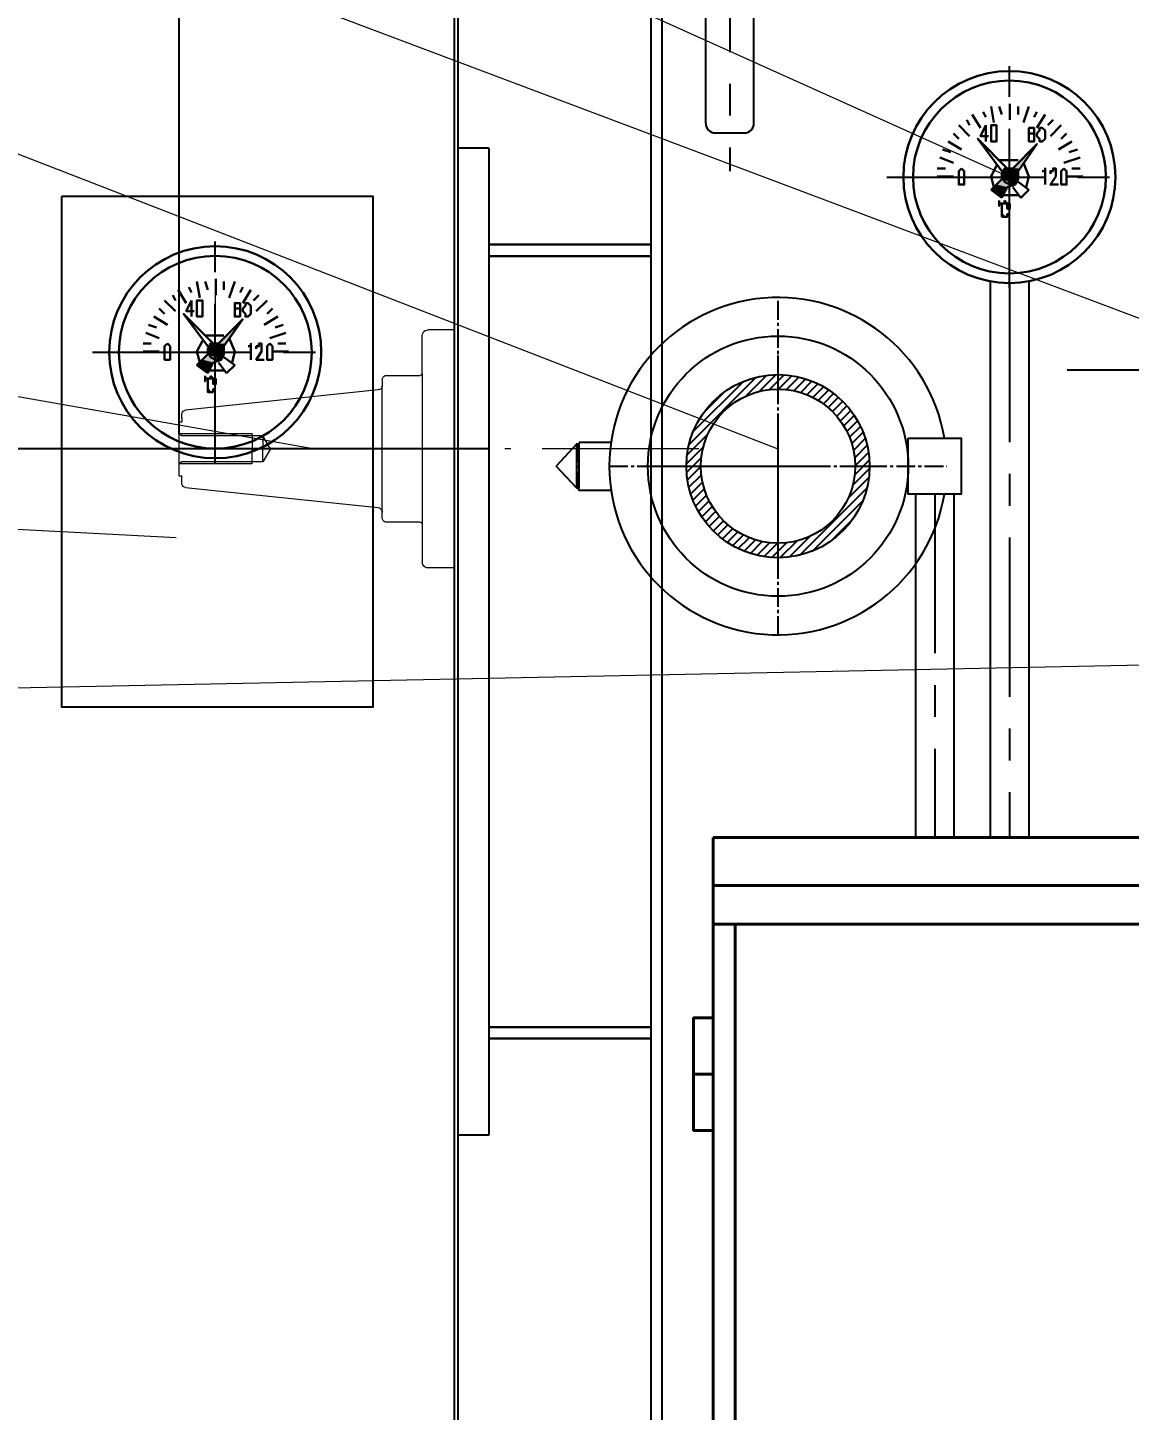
# Model space of a CAD drawing. Header units: millimetres. Extents: x 834 to 15818, y 1166 to 7882.
# Drawn here: x 2461 to 3033, y 6016 to 6733 of the extents above; entities that cross this region are included whole.
import ezdxf

# ---------------------------------------------------------------- set-up
doc = ezdxf.new("R2010")
doc.units = ezdxf.units.MM
doc.header["$LTSCALE"] = 13
for name, pattern in [('4 点画线', [9, 6.25, -1.25, 0.25, -1.25]), ('ACAD_ISO02W100', [15, 12, -3]), ('CENTER', [50.8, 31.75, -6.35, 6.35, -6.35]), ('CENTER2', [1.125, 0.75, -0.125, 0.125, -0.125]), ('CENTERX2', [101.6, 63.5, -12.7, 12.7, -12.7])]:
    doc.linetypes.add(name, pattern=pattern)
doc.layers.get('0').update_dxf_attribs({"color": 1, "linetype": 'CENTER'})
for name, color, linetype in [('1', 4, 'Continuous'), ('中心线', 1, 'CENTER2'), ('粗实线', 4, 'Continuous')]:
    doc.layers.add(name, color=color, linetype=linetype)
doc.layers.add('标注、文本', color=3, linetype='Continuous', lineweight=25)
doc.layers.add('铁心', color=3, linetype='Continuous', lineweight=0)
doc.styles.get("Standard").update_dxf_attribs({"font": 'gbenor.shx', "bigfont": 'gbcbig.shx'})
doc.dimstyles.new('丁晓菲', dxfattribs={"dimscale": 15, "dimtxt": 3.5, "dimasz": 2.5, "dimexe": 1.5, "dimexo": 0, "dimgap": 0.5, "dimtad": 1, "dimtoh": 1, "dimtxsty": 'Standard', "dimcen": 2.5, "dimclrd": 3, "dimclre": 3, "dimclrt": 2, "dimadec": 0, "dimazin": 0, "dimtfac": 1, "dimtmove": 0, "dimatfit": 2, "dimfxl": 1.5, "dimarcsym": 0})

# ---------------------------------------------------------------- blocks, each defined once
blk = doc.blocks.new('KG')
at = {"layer": '粗实线'}
h = blk.add_hatch(color=256, dxfattribs=at)
h.dxf.hatch_style = 2
h.paths.add_polyline_path([(108732.08, -179782.13), (108730.98, -179782.13), (108732.08, -179782.13), (108733.17, -179783.23), (108733.17, -179784.33), (108734.27, -179784.33), (108734.27, -179785.43), (108735.37, -179785.43), (108735.37, -179786.52), (108736.46, -179784.33), (108735.37, -179784.33), (108734.27, -179785.43), (108734.27, -179784.33), (108734.27, -179783.23), (108733.17, -179783.23), (108733.17, -179782.13)])
h = blk.add_hatch(color=256, dxfattribs=at)
h.dxf.hatch_style = 2
h.paths.add_polyline_path([(108730.98, -179782.13), (108730.98, -179783.23), (108730.98, -179784.33), (108732.08, -179784.33), (108732.08, -179783.23), (108730.98, -179783.23), (108730.98, -179782.13), (108732.08, -179782.13)])
h = blk.add_hatch(color=256, dxfattribs=at)
h.dxf.hatch_style = 2
h.paths.add_polyline_path([(108736.46, -179812.86), (108737.56, -179812.86), (108740.85, -179810.66), (108740.85, -179809.57)])
at = {"layer": '1', "color": 1, "linetype": 'CENTERX2', "lineweight": -3, "ltscale": 0.1}
for p, q in [((108761.21, -179692.84), (108761.21, -179892.84)), ((108661.21, -179792.84), (108861.21, -179792.84))]:
    blk.add_line(p, q, dxfattribs=at)
at = {"layer": '粗实线'}
for points in [[(108755.12, -179759.09), (108760.6, -179752.51), (108767.19, -179759.09)], [(108764.99, -179772.26), (108769.38, -179766.77), (108768.29, -179761.29), (108763.9, -179756.9), (108758.41, -179756.9), (108754.02, -179761.29), (108752.92, -179766.77), (108757.31, -179772.26)], [(108754.02, -179761.29), (108744.15, -179764.58), (108736.46, -179771.16), (108730.98, -179779.94), (108729.88, -179785.43)], [(108752.92, -179764.58), (108752.92, -179776.65)], [(108792.43, -179785.43), (108791.33, -179779.94), (108785.84, -179771.16), (108778.16, -179764.58), (108768.29, -179761.29)], [(108769.38, -179764.58), (108769.38, -179776.65)], [(108757.31, -179772.26), (108749.63, -179775.55), (108744.15, -179781.04), (108743.05, -179784.33)], [(108757.31, -179788.72), (108757.31, -179772.26), (108764.99, -179772.26), (108764.99, -179788.72)], [(108779.26, -179784.33), (108778.16, -179781.04), (108772.67, -179775.55), (108764.99, -179772.26)], [(108784.74, -179773.36), (108780.36, -179776.65)], [(108784.74, -179773.36), (108781.45, -179773.36), (108782.55, -179775.55)], [(108757.31, -179775.55), (108748.53, -179779.94), (108744.15, -179787.62), (108744.15, -179797.5), (108748.53, -179805.18), (108757.31, -179810.66), (108764.99, -179810.66), (108764.99, -179819.44), (108757.31, -179819.44), (108757.31, -179810.66)], [(108774.87, -179783.23), (108773.77, -179781.04), (108766.09, -179776.65), (108756.22, -179776.65), (108748.53, -179781.04), (108747.44, -179783.23)], [(108764.99, -179810.66), (108773.77, -179805.18), (108778.16, -179797.5), (108778.16, -179787.62), (108773.77, -179779.94), (108764.99, -179775.55)], [(108757.31, -179783.23), (108752.92, -179787.62), (108750.73, -179793.11), (108752.92, -179798.59), (108757.31, -179801.89)], [(108757.31, -179788.72), (108755.12, -179793.11), (108757.31, -179797.5)], [(108764.99, -179801.89), (108769.38, -179798.59), (108771.58, -179793.11), (108769.38, -179787.62), (108764.99, -179783.23)], [(108764.99, -179797.5), (108767.19, -179793.11), (108764.99, -179788.72)], [(108729.88, -179801.89), (108732.08, -179808.47), (108738.66, -179816.15), (108746.34, -179822.73), (108752.92, -179823.83)], [(108743.05, -179800.79), (108744.15, -179804.08), (108749.63, -179809.57), (108757.31, -179812.86)], [(108745.24, -179799.69), (108749.63, -179806.27), (108758.41, -179809.57)], [(108764.99, -179797.5), (108764.99, -179810.66), (108757.31, -179810.66), (108757.31, -179797.5)], [(108763.9, -179809.57), (108772.67, -179806.27), (108777.06, -179799.69)], [(108764.99, -179812.86), (108772.67, -179809.57), (108778.16, -179804.08), (108779.26, -179800.79)], [(108769.38, -179823.83), (108775.97, -179822.73), (108783.65, -179816.15), (108790.23, -179808.47), (108792.43, -179801.89)], [(108790.23, -179804.08), (108790.23, -179802.98), (108789.13, -179800.79), (108789.13, -179801.89), (108789.13, -179802.98), (108788.04, -179802.98), (108786.94, -179802.98), (108785.84, -179802.98), (108785.84, -179801.89), (108785.84, -179800.79), (108785.84, -179799.69), (108786.94, -179799.69)], [(108763.9, -179809.57), (108762.8, -179808.47), (108760.6, -179807.37), (108759.51, -179808.47), (108758.41, -179809.57)], [(108763.9, -179809.57), (108762.8, -179808.47), (108760.6, -179807.37), (108759.51, -179808.47), (108758.41, -179809.57)]]:
    blk.add_lwpolyline(points, dxfattribs=at)
for points in [[(108767.19, -179764.58), (108766.09, -179760.19), (108760.6, -179757.99), (108756.22, -179760.19), (108754.02, -179764.58), (108756.22, -179768.97), (108760.6, -179771.16), (108766.09, -179768.97)], [(108763.9, -179764.58), (108763.9, -179762.38), (108760.6, -179761.29), (108758.41, -179762.38), (108757.31, -179764.58), (108758.41, -179766.77), (108760.6, -179767.87), (108763.9, -179766.77)], [(108739.76, -179778.84), (108738.66, -179776.65), (108736.46, -179775.55), (108734.27, -179776.65), (108733.17, -179778.84), (108734.27, -179781.04), (108736.46, -179782.13), (108738.66, -179781.04)], [(108789.13, -179778.84), (108788.04, -179776.65), (108785.84, -179775.55), (108783.65, -179776.65), (108782.55, -179778.84), (108783.65, -179781.04), (108785.84, -179782.13), (108788.04, -179781.04)], [(108732.08, -179782.13), (108730.98, -179782.13), (108732.08, -179782.13), (108733.17, -179783.23), (108733.17, -179784.33), (108734.27, -179784.33), (108734.27, -179785.43), (108735.37, -179785.43), (108735.37, -179786.52), (108736.46, -179784.33), (108735.37, -179784.33), (108734.27, -179785.43), (108734.27, -179784.33), (108734.27, -179783.23), (108733.17, -179783.23), (108733.17, -179782.13)], [(108730.98, -179782.13), (108730.98, -179783.23), (108730.98, -179784.33), (108732.08, -179784.33), (108732.08, -179783.23), (108730.98, -179783.23), (108730.98, -179782.13), (108732.08, -179782.13)], [(108764.99, -179793.11), (108763.9, -179789.82), (108760.6, -179788.72), (108758.41, -179789.82), (108757.31, -179793.11), (108758.41, -179795.3), (108760.6, -179796.4), (108763.9, -179795.3)], [(108739.76, -179807.37), (108738.66, -179804.08), (108736.46, -179804.08), (108734.27, -179804.08), (108733.17, -179807.37), (108734.27, -179809.57), (108736.46, -179810.66), (108738.66, -179809.57)], [(108736.46, -179812.86), (108737.56, -179812.86), (108740.85, -179810.66), (108740.85, -179809.57)], [(108789.13, -179807.37), (108788.04, -179804.08), (108785.84, -179804.08), (108783.65, -179804.08), (108782.55, -179807.37), (108783.65, -179809.57), (108785.84, -179810.66), (108788.04, -179809.57)], [(108737.56, -179812.86), (108738.66, -179812.86)]]:
    blk.add_lwpolyline(points, close=True, dxfattribs=at)
for points in [[(108747.44, -179782.13), (108747.44, -179782.13), (108745.24, -179779.94), (108745.24, -179779.94)], [(108747.44, -179776.65), (108747.44, -179776.65), (108749.63, -179778.84), (108749.63, -179778.84)], [(108757.31, -179775.55), (108757.31, -179775.55), (108749.63, -179778.84), (108749.63, -179778.84)], [(108772.67, -179778.84), (108772.67, -179778.84), (108764.99, -179775.55), (108764.99, -179775.55)], [(108772.67, -179778.84), (108772.67, -179778.84), (108773.77, -179776.65), (108773.77, -179776.65)], [(108777.06, -179779.94), (108777.06, -179779.94), (108774.87, -179782.13), (108774.87, -179782.13)], [(108747.44, -179782.13), (108747.44, -179782.13), (108743.05, -179790.91), (108743.05, -179790.91)], [(108779.26, -179790.91), (108779.26, -179790.91), (108774.87, -179782.13), (108774.87, -179782.13)], [(108740.85, -179790.91), (108740.85, -179790.91), (108743.05, -179790.91), (108743.05, -179790.91)], [(108743.05, -179794.2), (108743.05, -179794.2), (108740.85, -179794.2), (108740.85, -179794.2)], [(108743.05, -179794.2), (108743.05, -179794.2), (108747.44, -179804.08), (108747.44, -179804.08)], [(108774.87, -179804.08), (108774.87, -179804.08), (108779.26, -179794.2), (108779.26, -179794.2)], [(108779.26, -179790.91), (108779.26, -179790.91), (108781.45, -179790.91), (108781.45, -179790.91)], [(108781.45, -179794.2), (108781.45, -179794.2), (108779.26, -179794.2), (108779.26, -179794.2)], [(108745.24, -179806.27), (108745.24, -179806.27), (108747.44, -179804.08), (108747.44, -179804.08)], [(108749.63, -179806.27), (108749.63, -179806.27), (108747.44, -179808.47), (108747.44, -179808.47)], [(108749.63, -179806.27), (108749.63, -179806.27), (108757.31, -179810.66), (108757.31, -179810.66)], [(108764.99, -179810.66), (108764.99, -179810.66), (108772.67, -179806.27), (108772.67, -179806.27)], [(108773.77, -179808.47), (108773.77, -179808.47), (108772.67, -179806.27), (108772.67, -179806.27)], [(108774.87, -179804.08), (108774.87, -179804.08), (108777.06, -179806.27), (108777.06, -179806.27)]]:
    blk.add_open_spline(points, degree=3, dxfattribs=at)
blk = doc.blocks.new('*U786')
at = {"layer": '中心线', "color": 0, "linetype": 'CENTER2', "transparency": 16777216}
for p, q in [((0, 17.5), (0, 87.62)), ((-87.62, 0), (-17.5, 0)), ((17.5, 0), (87.62, 0)), ((0, -87.62), (0, -17.5))]:
    blk.add_line(p, q, dxfattribs=at)
at = {"layer": '中心线', "color": 0, "linetype": 'Continuous', "transparency": 16777216}
for p, q in [((0, -8.75), (0, 8.75)), ((-8.75, 0), (8.75, 0))]:
    blk.add_line(p, q, dxfattribs=at)
blk = doc.blocks.new('*U787')
at = {"layer": '粗实线', "color": 0, "linetype": 'CENTER2', "transparency": 16777216}
blk.add_line((0, -12.62), (0, 12.62), dxfattribs=at)
blk = doc.blocks.new('*D793')
at = {"layer": 'Defpoints', "color": 0, "transparency": 16777216}
for p in [(2087.31, 6514.7), (2700.35, 6514.7), (2764.35, 5359.7)]:
    blk.add_point(p, dxfattribs=at)
at = {"layer": '标注、文本', "color": 3, "lineweight": -2, "transparency": 16777216}
for p, q in [((2700.35, 6514.7), (2064.81, 6514.7)), ((2087.31, 5397.2), (2087.31, 6477.2)), ((2764.35, 5359.7), (2064.81, 5359.7))]:
    blk.add_line(p, q, dxfattribs=at)
at = {"layer": '标注、文本', "color": 3, "transparency": 16777216}
for points in [[(2081.06, 6477.2), (2093.56, 6477.2), (2087.31, 6514.7)], [(2081.06, 5397.2), (2093.56, 5397.2), (2087.31, 5359.7)]]:
    blk.add_solid(points, dxfattribs=at)
at = {"layer": '标注、文本', "color": 2, "transparency": 16777216, "insert": (2053.56, 5937.2), "char_height": 52.5, "attachment_point": 5, "rotation": 90, "bg_fill": 3, "box_fill_scale": 1.1, "bg_fill_color": 256, "bg_fill_true_color": 13158600, "bg_fill_transparency": 0}
blk.add_mtext('1155', dxfattribs=at)
blk = doc.blocks.new('*D795')
at = {"layer": 'Defpoints', "color": 0, "transparency": 16777216}
for p in [(3470.35, 7145.94), (3470.35, 6902.7), (2156.36, 6194.25)]:
    blk.add_point(p, dxfattribs=at)
at = {"layer": '标注、文本', "color": 3, "lineweight": -2, "transparency": 16777216}
for p, q in [((2156.36, 6194.25), (2156.36, 7168.44)), ((3470.35, 6902.7), (3470.35, 7168.44)), ((2193.86, 7145.94), (3432.85, 7145.94))]:
    blk.add_line(p, q, dxfattribs=at)
at = {"layer": '标注、文本', "color": 3, "transparency": 16777216}
for points in [[(2193.86, 7152.19), (2193.86, 7139.69), (2156.36, 7145.94)], [(3432.85, 7152.19), (3432.85, 7139.69), (3470.35, 7145.94)]]:
    blk.add_solid(points, dxfattribs=at)
at = {"layer": '标注、文本', "color": 2, "transparency": 16777216, "insert": (2813.35, 7179.69), "char_height": 52.5, "attachment_point": 5, "bg_fill": 3, "box_fill_scale": 1.1, "bg_fill_color": 256, "bg_fill_true_color": 13158600, "bg_fill_transparency": 0}
blk.add_mtext('1314', dxfattribs=at)
blk = doc.blocks.new('*D796')
at = {"layer": 'Defpoints', "color": 0, "transparency": 16777216}
for p in [(4781.35, 7239.3), (2156.36, 6194.25), (4781.35, 6193.8)]:
    blk.add_point(p, dxfattribs=at)
at = {"layer": '标注、文本', "color": 3, "lineweight": -2, "transparency": 16777216}
for p, q in [((2156.36, 6194.25), (2156.36, 7261.8)), ((4781.35, 6193.8), (4781.35, 7261.8)), ((2193.86, 7239.3), (4743.85, 7239.3))]:
    blk.add_line(p, q, dxfattribs=at)
at = {"layer": '标注、文本', "color": 3, "transparency": 16777216}
for points in [[(2193.86, 7245.55), (2193.86, 7233.05), (2156.36, 7239.3)], [(4743.85, 7245.55), (4743.85, 7233.05), (4781.35, 7239.3)]]:
    blk.add_solid(points, dxfattribs=at)
at = {"layer": '标注、文本', "color": 2, "transparency": 16777216, "insert": (3468.85, 7273.05), "char_height": 52.5, "attachment_point": 5, "bg_fill": 3, "box_fill_scale": 1.1, "bg_fill_color": 256, "bg_fill_true_color": 13158600, "bg_fill_transparency": 0}
blk.add_mtext('2625', dxfattribs=at)
blk = doc.blocks.new('*D816')
at = {"layer": 'Defpoints', "color": 0, "transparency": 16777216}
for p in [(3470.35, 7063.34), (3470.35, 6530.7), (2539.81, 6522.44)]:
    blk.add_point(p, dxfattribs=at)
at = {"layer": '标注、文本', "color": 3, "lineweight": -2, "transparency": 16777216}
for p, q in [((2539.81, 6522.44), (2539.81, 7085.84)), ((3470.35, 6530.7), (3470.35, 7085.84)), ((2577.31, 7063.34), (3432.85, 7063.34))]:
    blk.add_line(p, q, dxfattribs=at)
at = {"layer": '标注、文本', "color": 3, "transparency": 16777216}
for points in [[(2577.31, 7069.59), (2577.31, 7057.09), (2539.81, 7063.34)], [(3432.85, 7069.59), (3432.85, 7057.09), (3470.35, 7063.34)]]:
    blk.add_solid(points, dxfattribs=at)
at = {"layer": '标注、文本', "color": 2, "transparency": 16777216, "insert": (3005.08, 7097.09), "char_height": 52.5, "attachment_point": 5, "bg_fill": 3, "box_fill_scale": 1.1, "bg_fill_color": 256, "bg_fill_true_color": 13158600, "bg_fill_transparency": 0}
blk.add_mtext('930', dxfattribs=at)

msp = doc.modelspace()

# ---------------------------------------------------------------- hatches: boundary and pattern name
at = {"layer": '粗实线', "lineweight": 30}
h = msp.add_hatch(color=256, dxfattribs=at)
h.dxf.hatch_style = 2
h.paths.add_polyline_path([(2984.619, 6672.786), (2972.046, 6660.213), (2976.237, 6660.213)])
h = msp.add_hatch(color=256, dxfattribs=at)
h.dxf.hatch_style = 2
h.paths.add_polyline_path([(2967.855, 6660.213), (2966.458, 6658.816), (2974.84, 6658.816)])
h = msp.add_hatch(color=256, dxfattribs=at)
h.dxf.hatch_style = 2
h.paths.add_polyline_path([(2966.458, 6658.816), (2966.458, 6657.419), (2974.84, 6657.419)])
h = msp.add_hatch(color=256, dxfattribs=at)
h.dxf.hatch_style = 2
h.paths.add_polyline_path([(2966.458, 6658.816), (2974.84, 6658.816), (2974.84, 6657.419)])
h = msp.add_hatch(color=256, dxfattribs=at)
h.dxf.hatch_style = 2
h.paths.add_polyline_path([(2966.458, 6657.419), (2966.458, 6654.625), (2974.84, 6654.625)])
h = msp.add_hatch(color=256, dxfattribs=at)
h.dxf.hatch_style = 2
h.paths.add_polyline_path([(2966.458, 6657.419), (2974.84, 6657.419), (2974.84, 6654.625)])
h = msp.add_hatch(color=256, dxfattribs=at)
h.dxf.hatch_style = 2
h.paths.add_polyline_path([(2967.855, 6660.213), (2976.237, 6660.213), (2974.84, 6658.816)])
h = msp.add_hatch(color=256, dxfattribs=at)
h.dxf.hatch_style = 2
h.paths.add_polyline_path([(2962.267, 6650.434), (2960.87, 6649.037), (2969.252, 6649.037)])
h = msp.add_hatch(color=256, dxfattribs=at)
h.dxf.hatch_style = 2
h.paths.add_polyline_path([(2963.664, 6651.831), (2962.267, 6650.434), (2969.252, 6650.434)])
h = msp.add_hatch(color=256, dxfattribs=at)
h.dxf.hatch_style = 2
h.paths.add_polyline_path([(2962.267, 6650.434), (2969.252, 6650.434), (2969.252, 6649.037)])
h = msp.add_hatch(color=256, dxfattribs=at)
h.dxf.hatch_style = 2
h.paths.add_polyline_path([(2966.458, 6654.625), (2963.664, 6651.831), (2973.443, 6651.831)])
h = msp.add_hatch(color=256, dxfattribs=at)
h.dxf.hatch_style = 2
h.paths.add_polyline_path([(2963.664, 6651.831), (2973.443, 6651.831), (2969.252, 6650.434)])
h = msp.add_hatch(color=256, dxfattribs=at)
h.dxf.hatch_style = 2
h.paths.add_polyline_path([(2966.458, 6654.625), (2974.84, 6654.625), (2973.443, 6651.831)])
h = msp.add_hatch(color=256, dxfattribs=at)
h.dxf.hatch_style = 2
h.paths.add_polyline_path([(2960.87, 6649.037), (2969.252, 6649.037), (2966.458, 6644.846)])
h = msp.add_hatch(color=256, dxfattribs=at)
h.dxf.hatch_style = 2
h.paths.add_polyline_path([(2967.855, 6643.449), (2967.855, 6642.052), (2966.458, 6642.052), (2966.458, 6640.655), (2966.458, 6639.258), (2966.458, 6637.861), (2966.458, 6636.464), (2966.458, 6635.067), (2967.855, 6635.067), (2969.252, 6635.067), (2967.855, 6635.067), (2966.458, 6636.464), (2966.458, 6637.861), (2966.458, 6639.258), (2966.458, 6640.655), (2966.458, 6642.052), (2967.855, 6642.052), (2969.252, 6642.052)])
h = msp.add_hatch(color=256, dxfattribs=at)
h.dxf.hatch_style = 2
h.paths.add_polyline_path([(2965.061, 6642.052), (2965.061, 6640.655), (2965.061, 6642.052), (2966.458, 6642.052)])
h = msp.add_hatch(color=256, dxfattribs=at)
h.dxf.hatch_style = 2
h.paths.add_polyline_path([(2970.649, 6636.464), (2969.252, 6636.464), (2969.252, 6635.067), (2967.855, 6635.067), (2969.252, 6635.067), (2969.252, 6636.464)])
h = msp.add_hatch(color=256, dxfattribs=at)
h.dxf.hatch_style = 2
h.paths.add_polyline_path([(2970.649, 6642.052), (2969.252, 6642.052), (2969.252, 6640.655), (2969.252, 6639.258), (2970.649, 6639.258)])
at = {"layer": '粗实线', "ltscale": 8, "transparency": 33554687}
h = msp.add_hatch(dxfattribs=at)
h.set_pattern_fill('ANSI31', color=3, scale=25)
h.set_pattern_definition([(45, (-260732.174, -50575.1417), (-2.20970869, 2.20970869), [])])
h.paths.add_polyline_path([(2802.724, 6505.705, 1), (2897.982, 6505.705, 1)])
h.paths.add_polyline_path([(2890.353, 6505.705, -1), (2810.353, 6505.705, -1)], flags=16)

# ---------------------------------------------------------------- linework, layer by layer
at = {"color": 2, "linetype": 'ACAD_ISO02W100', "lineweight": 13}
for p, q in [((2665.834, 6553.781), (2665.834, 6573.458)), ((2682.353, 6576.434), (2668.81, 6576.434)), ((2682.353, 6576.434), (2682.353, 6452.965)), ((2647.371, 6552.809), (2664.801, 6552.809)), ((2665.834, 6553.781), (2665.834, 6455.941)), ((2645.124, 6478.898), (2645.124, 6547.465)), ((2541.089, 6530.581), (2541.089, 6532.403)), ((2541.089, 6530.581), (2541.089, 6528.699)), ((2577.711, 6522.443), (2539.814, 6522.443)), ((2541.089, 6521.411), (2539.814, 6522.443)), ((2539.814, 6507.928), (2539.814, 6521.411)), ((2583.116, 6521.411), (2541.089, 6521.411)), ((2577.711, 6522.443), (2577.711, 6514.669)), ((2577.711, 6506.956), (2577.711, 6514.669)), ((2541.089, 6507.928), (2539.814, 6506.956)), ((2577.711, 6506.956), (2539.814, 6506.956)), ((2583.116, 6507.928), (2541.089, 6507.928)), ((2539.814, 6500.701), (2541.089, 6500.701)), ((2541.089, 6496.935), (2541.089, 6500.701)), ((2664.801, 6476.59), (2647.371, 6476.59)), ((2682.353, 6452.965), (2668.81, 6452.965))]:
    msp.add_line(p, q, dxfattribs=at)
at = {"color": 4, "linetype": 'ByBlock', "lineweight": 40}
for p, q in [((2816.692, 6313.109), (3166.692, 6313.109)), ((2816.692, 6313.109), (2816.692, 5908.109)), ((2816.692, 6288.109), (3166.692, 6288.109)), ((2816.692, 6268.109), (3155.271, 6268.109)), ((2828.114, 6268.109), (2828.114, 5908.109))]:
    msp.add_line(p, q, dxfattribs=at)
at = {"color": 2, "linetype": 'ACAD_ISO02W100', "lineweight": 13}
for points in [[(2665.834, 6573.458), (2665.955, 6574.187), (2666.259, 6574.916), (2666.684, 6575.584), (2667.352, 6576.009), (2668.081, 6576.313), (2668.81, 6576.434)], [(2645.124, 6550.502), (2645.124, 6547.465), (2645.002, 6546.797), (2644.699, 6546.25), (2644.274, 6545.704), (2643.727, 6545.4), (2643.059, 6545.218), (2543.154, 6534.711)], [(2645.124, 6550.502), (2645.245, 6551.23), (2645.549, 6551.838), (2646.035, 6552.324), (2646.703, 6552.688), (2647.371, 6552.809)], [(2665.834, 6553.781), (2665.712, 6553.295), (2665.348, 6552.931), (2664.801, 6552.809)], [(2539.814, 6500.701), (2539.814, 6528.699), (2541.089, 6528.699)], [(2541.089, 6532.403), (2541.211, 6533.071), (2541.454, 6533.679), (2541.939, 6534.165), (2542.486, 6534.529), (2543.154, 6534.711)], [(2587.185, 6514.669), (2583.116, 6521.411), (2583.116, 6514.669)], [(2587.185, 6514.669), (2583.116, 6507.928), (2583.116, 6514.669)], [(2543.154, 6494.688), (2542.486, 6494.871), (2541.939, 6495.174), (2541.454, 6495.721), (2541.211, 6496.328), (2541.089, 6496.935)], [(2543.154, 6494.688), (2643.059, 6484.182), (2643.727, 6483.999), (2644.274, 6483.635), (2644.699, 6483.149), (2645.002, 6482.542), (2645.124, 6481.874)], [(2647.371, 6476.59), (2646.703, 6476.712), (2646.035, 6477.015), (2645.549, 6477.501), (2645.245, 6478.169), (2645.124, 6478.898)], [(2664.801, 6476.59), (2665.348, 6476.469), (2665.712, 6476.104), (2665.834, 6475.558)], [(2668.81, 6452.965), (2668.081, 6453.026), (2667.352, 6453.33), (2666.684, 6453.815), (2666.259, 6454.423), (2665.955, 6455.152), (2665.834, 6455.941)]]:
    msp.add_lwpolyline(points, dxfattribs=at)
at = {"color": 4, "linetype": 'ByBlock', "lineweight": 40}
for points in [[(2816.692, 6219.434), (2806.533, 6219.434), (2806.533, 6190.252), (2816.692, 6190.252)], [(2816.692, 6190.252), (2806.533, 6190.252), (2806.533, 6161.07), (2816.692, 6161.07)]]:
    msp.add_lwpolyline(points, close=True, dxfattribs=at)
at = {"layer": '1', "color": 1, "linetype": 'CENTERX2', "lineweight": -3, "ltscale": 0.1}
for p, q in [((2825.355, 6935.2), (2825.355, 6658.736)), ((2970.353, 6598.215), (2970.353, 6713.195)), ((2906.716, 6655.705), (3028.36, 6655.705)), ((2970.353, 6600.705), (2970.353, 6313.109)), ((2850.353, 6448.215), (2850.353, 6563.195)), ((2691.329, 6514.7), (2527.19, 6514.7)), ((2786.716, 6505.705), (2908.36, 6505.705)), ((2931.603, 6491.205), (2931.603, 6313.109))]:
    msp.add_line(p, q, dxfattribs=at)
at = {"layer": '标注、文本'}
for p, q in [((2784.353, 6891.705), (2784.353, 5485.705)), ((2790.353, 5485.705), (2790.353, 6891.705)), ((2812.855, 6683.588), (2812.855, 6826.33)), ((2837.855, 6683.588), (2837.855, 6826.33)), ((2682.353, 6764.7), (2682.353, 5869.705)), ((2684.353, 6764.7), (2684.353, 5869.705)), ((2817.855, 6678.588), (2832.855, 6678.588)), ((2700.353, 6670.7), (2684.353, 6670.7)), ((2700.353, 6670.7), (2700.353, 6158.7)), ((2700.353, 6620.7), (2784.353, 6620.7)), ((2784.353, 6620.7), (2700.353, 6620.7)), ((2700.353, 6614.7), (2784.353, 6614.7)), ((2784.353, 6614.7), (2700.353, 6614.7)), ((2784.353, 6214.7), (2700.353, 6214.7)), ((2700.353, 6214.699), (2784.353, 6214.699)), ((2784.353, 6208.7), (2700.353, 6208.7)), ((2700.353, 6208.699), (2784.353, 6208.699)), ((2700.353, 6158.7), (2684.353, 6158.7))]:
    msp.add_line(p, q, dxfattribs=at)
at = {"layer": '标注、文本', "color": 1, "linetype": '4 点画线', "lineweight": 20}
msp.add_line((2809.353, 6514.7), (2616.72, 6514.7), dxfattribs=at)
at = {"layer": '标注、文本', "color": 4, "lineweight": 30}
for radius in [55, 50]:
    msp.add_circle((2970.353, 6655.705), radius, dxfattribs=at)
at = {"layer": '标注、文本'}
for centre, start, end in [((2817.855, 6683.588), 180, 270), ((2832.855, 6683.588), 270, 0)]:
    msp.add_arc(centre, 5, start, end, dxfattribs=at)
at = {"layer": '粗实线', "ltscale": 8}
for p, q in [((2960.353, 6601.621), (2960.353, 6313.109)), ((2980.353, 6601.621), (2980.353, 6313.109)), ((2746.092, 6517.205), (2735.353, 6505.705)), ((2746.092, 6494.205), (2735.353, 6505.705)), ((2921.603, 6491.205), (2921.603, 6313.109)), ((2941.603, 6491.205), (2941.603, 6313.109))]:
    msp.add_line(p, q, dxfattribs=at)
at = {"layer": '粗实线', "lineweight": 30}
for points in [[(2958.076, 6682.565), (2955.282, 6676.977), (2959.473, 6676.977)], [(2958.076, 6682.565), (2958.076, 6674.183)], [(2969.252, 6660.213), (2953.885, 6675.58), (2966.458, 6658.816)], [(2972.046, 6660.213), (2984.619, 6672.786), (2974.84, 6658.816)], [(2974.84, 6664.404), (2965.061, 6664.404)], [(2963.664, 6661.61), (2960.87, 6656.022), (2962.267, 6650.434)], [(2972.046, 6660.213), (2967.855, 6660.213), (2966.458, 6657.419), (2966.458, 6654.625)], [(2969.252, 6650.434), (2973.443, 6651.831), (2974.84, 6654.625), (2974.84, 6658.816)], [(2979.031, 6650.434), (2980.428, 6656.022), (2977.634, 6663.007)], [(2987.413, 6658.816), (2988.81, 6658.816), (2988.81, 6660.213), (2988.81, 6651.831)], [(2991.604, 6657.419), (2991.604, 6658.816), (2993.001, 6658.816), (2993.001, 6660.213), (2994.398, 6660.213), (2994.398, 6658.816), (2994.398, 6657.419), (2994.398, 6656.022), (2991.604, 6651.831), (2995.795, 6651.831)], [(2966.458, 6644.846), (2960.87, 6649.037)], [(2966.458, 6646.243), (2974.84, 6646.243)]]:
    msp.add_lwpolyline(points, dxfattribs=at)
for points in [[(2962.267, 6682.565), (2960.87, 6682.565), (2960.87, 6681.168), (2960.87, 6678.374), (2960.87, 6675.58), (2960.87, 6674.183), (2962.267, 6674.183), (2963.664, 6674.183), (2963.664, 6675.58), (2963.664, 6678.374), (2963.664, 6681.168), (2963.664, 6682.565)], [(2981.825, 6681.168), (2980.428, 6681.168), (2980.428, 6679.771), (2980.428, 6678.374), (2981.825, 6678.374), (2983.222, 6678.374), (2983.222, 6676.977), (2983.222, 6675.58), (2983.222, 6674.183), (2981.825, 6674.183), (2980.428, 6674.183), (2980.428, 6675.58), (2980.428, 6676.977), (2980.428, 6678.374), (2981.825, 6678.374), (2983.222, 6678.374), (2983.222, 6679.771), (2983.222, 6681.168)], [(2986.016, 6681.168), (2986.016, 6679.771), (2984.619, 6678.374), (2984.619, 6676.977), (2986.016, 6675.58), (2986.016, 6674.183), (2987.413, 6674.183), (2988.81, 6675.58), (2988.81, 6676.977), (2988.81, 6678.374), (2988.81, 6679.771), (2987.413, 6681.168)], [(2945.503, 6660.213), (2944.106, 6658.816), (2944.106, 6656.022), (2944.106, 6653.228), (2944.106, 6651.831), (2945.503, 6651.831), (2946.9, 6651.831), (2946.9, 6653.228), (2946.9, 6656.022), (2946.9, 6658.816)], [(2973.443, 6656.022), (2973.443, 6658.816), (2970.649, 6658.816), (2967.855, 6658.816), (2966.458, 6656.022), (2967.855, 6653.228), (2970.649, 6651.831), (2973.443, 6653.228)], [(2998.589, 6660.213), (2997.192, 6658.816), (2997.192, 6656.022), (2997.192, 6654.625), (2997.192, 6653.228), (2997.192, 6651.831), (2998.589, 6651.831), (2999.986, 6651.831), (2999.986, 6653.228), (2999.986, 6654.625), (2999.986, 6656.022), (2999.986, 6658.816)], [(2965.061, 6643.449), (2965.061, 6642.052), (2965.061, 6640.655), (2965.061, 6642.052)], [(2967.855, 6643.449), (2967.855, 6642.052), (2966.458, 6642.052), (2966.458, 6640.655), (2966.458, 6639.258), (2966.458, 6637.861), (2966.458, 6636.464), (2966.458, 6635.067), (2967.855, 6635.067), (2969.252, 6635.067), (2967.855, 6635.067), (2966.458, 6636.464), (2966.458, 6637.861), (2966.458, 6639.258), (2966.458, 6640.655), (2966.458, 6642.052), (2967.855, 6642.052), (2969.252, 6642.052)], [(2965.061, 6642.052), (2965.061, 6640.655), (2965.061, 6642.052), (2966.458, 6642.052)], [(2969.252, 6642.052), (2967.855, 6642.052)], [(2970.649, 6636.464), (2969.252, 6636.464), (2969.252, 6635.067), (2967.855, 6635.067), (2969.252, 6635.067), (2969.252, 6636.464)], [(2970.649, 6642.052), (2969.252, 6642.052), (2969.252, 6640.655), (2969.252, 6639.258), (2970.649, 6639.258)]]:
    msp.add_lwpolyline(points, close=True, dxfattribs=at)
at = {"layer": '粗实线', "ltscale": 8}
for points in [[(2746.092, 6517.205), (2747.092, 6517.205), (2747.092, 6494.205), (2746.092, 6494.205)], [(2917.853, 6520.205), (2945.353, 6520.205), (2945.353, 6491.205), (2917.853, 6491.205)]]:
    msp.add_lwpolyline(points, close=True, dxfattribs=at)
for points in [[(2747.092, 6518.205), (2763.75, 6518.205)], [(2763.758, 6493.15), (2747.092, 6493.085)]]:
    msp.add_lwpolyline(points, dxfattribs=at)
for radius in [67.5, 47.5, 40]:
    msp.add_circle((2850.353, 6505.705), radius, dxfattribs=at)
msp.add_arc((2850.353, 6505.705), 87.5, 9.538731, 350.461269, dxfattribs=at)
at = {"layer": '粗实线', "lineweight": 30}
for points in [[(2970.649, 6693.741), (2970.649, 6693.741), (2970.649, 6685.359), (2970.649, 6685.359)], [(2951.091, 6688.153), (2951.091, 6688.153), (2955.282, 6681.168), (2955.282, 6681.168)], [(2956.679, 6689.55), (2956.679, 6689.55), (2958.076, 6686.756), (2958.076, 6686.756)], [(2960.87, 6692.344), (2960.87, 6692.344), (2962.267, 6683.962), (2962.267, 6683.962)], [(2965.061, 6692.344), (2965.061, 6692.344), (2966.458, 6688.153), (2966.458, 6688.153)], [(2974.84, 6692.344), (2974.84, 6692.344), (2974.84, 6688.153), (2974.84, 6688.153)], [(2980.428, 6692.344), (2980.428, 6692.344), (2977.634, 6683.962), (2977.634, 6683.962)], [(2984.619, 6689.55), (2984.619, 6689.55), (2983.222, 6686.756), (2983.222, 6686.756)], [(2988.81, 6688.153), (2988.81, 6688.153), (2984.619, 6681.168), (2984.619, 6681.168)], [(2944.106, 6682.565), (2944.106, 6682.565), (2949.694, 6676.977), (2949.694, 6676.977)], [(2948.297, 6685.359), (2948.297, 6685.359), (2949.694, 6682.565), (2949.694, 6682.565)], [(2993.001, 6685.359), (2993.001, 6685.359), (2990.207, 6682.565), (2990.207, 6682.565)], [(2997.192, 6682.565), (2997.192, 6682.565), (2991.604, 6676.977), (2991.604, 6676.977)], [(2938.518, 6674.183), (2938.518, 6674.183), (2945.503, 6669.992), (2945.503, 6669.992)], [(2941.312, 6678.374), (2941.312, 6678.374), (2944.106, 6675.58), (2944.106, 6675.58)], [(3002.78, 6674.183), (3002.78, 6674.183), (2995.795, 6669.992), (2995.795, 6669.992)], [(2999.986, 6678.374), (2999.986, 6678.374), (2997.192, 6675.58), (2997.192, 6675.58)], [(2934.327, 6665.801), (2934.327, 6665.801), (2941.312, 6663.007), (2941.312, 6663.007)], [(2935.724, 6669.992), (2935.724, 6669.992), (2939.915, 6668.595), (2939.915, 6668.595)], [(3006.971, 6665.801), (3006.971, 6665.801), (2998.589, 6663.007), (2998.589, 6663.007)], [(3005.574, 6669.992), (3005.574, 6669.992), (3001.383, 6668.595), (3001.383, 6668.595)], [(2932.93, 6660.213), (2932.93, 6660.213), (2937.121, 6660.213), (2937.121, 6660.213)], [(3006.971, 6660.213), (3006.971, 6660.213), (3002.78, 6660.213), (3002.78, 6660.213)], [(2932.93, 6656.022), (2932.93, 6656.022), (2939.915, 6656.022), (2939.915, 6656.022)], [(2932.93, 6656.022), (2932.93, 6656.022), (2941.312, 6656.022), (2941.312, 6656.022)], [(2966.458, 6654.625), (2966.458, 6654.625), (2960.87, 6649.037), (2960.87, 6649.037)], [(2969.252, 6650.434), (2969.252, 6650.434), (2966.458, 6644.846), (2966.458, 6644.846)], [(2972.046, 6650.434), (2972.046, 6650.434), (2976.237, 6644.846), (2976.237, 6644.846)], [(2974.84, 6653.228), (2974.84, 6653.228), (2980.428, 6649.037), (2980.428, 6649.037)], [(3008.368, 6656.022), (3008.368, 6656.022), (2999.986, 6656.022), (2999.986, 6656.022)], [(3008.368, 6656.022), (3008.368, 6656.022), (3001.383, 6656.022), (3001.383, 6656.022)], [(2980.428, 6649.037), (2980.428, 6649.037), (2976.237, 6644.846), (2976.237, 6644.846)]]:
    msp.add_open_spline(points, degree=3, dxfattribs=at)
at = {"layer": '铁心'}
msp.add_line((2609.259, 6514.7), (1858.344, 6647.378), dxfattribs=at)

# ---------------------------------------------------------------- block references
at = {"layer": '中心线', "linetype": 'CENTER2'}
msp.add_blockref('*U786', (2850.353, 6505.705), dxfattribs=at)
at = {"layer": '标注、文本'}
msp.add_blockref('KG', (-105660.853, 186348.542), dxfattribs=at)
at = {"layer": '粗实线', "linetype": 'CENTER2'}
msp.add_blockref('*U787', (2747.092, 6505.705), dxfattribs=at)

# ---------------------------------------------------------------- next in the draw order: dimensions: what is measured, and where the dimension line sits
at = {"layer": '标注、文本', "color": 0}
dim = msp.add_linear_dim(base=(2087.30503, 6514.69975), p1=(2764.35296, 5359.70467), p2=(2700.35296, 6514.69975), angle=90, dimstyle='丁晓菲', override={"dimtfill": 1, "dimarcsym": 1}, dxfattribs=at)
dim.commit()
dim.dimension.update_dxf_attribs({"geometry": '*D793', "text_midpoint": (2053.55503, 5937.20221)})

# ---------------------------------------------------------------- next in the draw order: dimensions: what is measured, and where the dimension line sits
dim = msp.add_linear_dim(base=(3470.353, 7145.944), p1=(2156.356, 6194.253), p2=(3470.353, 6902.705), dimstyle='丁晓菲', override={"dimtfill": 1, "dimarcsym": 1}, dxfattribs=at)
dim.commit()
dim.dimension.update_dxf_attribs({"geometry": '*D795', "text_midpoint": (2813.354, 7179.694)})

# ---------------------------------------------------------------- next in the draw order: dimensions: what is measured, and where the dimension line sits
dim = msp.add_linear_dim(base=(4781.353, 7239.3), p1=(2156.356, 6194.253), p2=(4781.353, 6193.796), dimstyle='丁晓菲', override={"dimtfill": 1, "dimarcsym": 1}, dxfattribs=at)
dim.commit()
dim.dimension.update_dxf_attribs({"geometry": '*D796', "text_midpoint": (3468.854, 7273.05)})

# ---------------------------------------------------------------- next in the draw order: linework, layer by layer
at = {"layer": '粗实线', "lineweight": 30}
msp.add_lwpolyline([(2533.665, 6569.313), (2532.268, 6567.916), (2532.268, 6565.122), (2532.268, 6562.328), (2532.268, 6560.931), (2533.665, 6560.931), (2535.062, 6560.931), (2535.062, 6562.328), (2535.062, 6565.122), (2535.062, 6567.916)], close=True, dxfattribs=at)
for points in [[(2529.474, 6587.474), (2529.474, 6587.474), (2532.268, 6584.68), (2532.268, 6584.68)], [(2523.886, 6579.092), (2523.886, 6579.092), (2528.077, 6577.695), (2528.077, 6577.695)], [(2526.68, 6583.283), (2526.68, 6583.283), (2533.665, 6579.092), (2533.665, 6579.092)], [(2522.489, 6574.901), (2522.489, 6574.901), (2529.474, 6572.107), (2529.474, 6572.107)], [(2521.092, 6569.313), (2521.092, 6569.313), (2525.283, 6569.313), (2525.283, 6569.313)], [(2521.092, 6565.122), (2521.092, 6565.122), (2528.077, 6565.122), (2528.077, 6565.122)], [(2521.092, 6565.122), (2521.092, 6565.122), (2529.474, 6565.122), (2529.474, 6565.122)]]:
    msp.add_open_spline(points, degree=3, dxfattribs=at)
at = {"layer": '铁心'}
for p, q in [((2538.172, 6468.487), (1858.649, 6504.026)), ((3082.184, 6403.343), (1866.574, 6378.538))]:
    msp.add_line(p, q, dxfattribs=at)

# ---------------------------------------------------------------- next in the draw order: dimensions: what is measured, and where the dimension line sits
at = {"layer": '标注、文本', "color": 0}
dim = msp.add_linear_dim(base=(3470.353, 7063.339), p1=(2539.814, 6522.443), p2=(3470.353, 6530.705), text='930', dimstyle='丁晓菲', override={"dimtfill": 1, "dimarcsym": 1}, dxfattribs=at)
dim.commit()
dim.dimension.update_dxf_attribs({"geometry": '*D816', "text_midpoint": (3005.083, 7097.089)})

# ---------------------------------------------------------------- next in the draw order: hatches: boundary and pattern name
at = {"layer": '粗实线', "lineweight": 30}
h = msp.add_hatch(color=256, dxfattribs=at)
h.dxf.hatch_style = 2
h.paths.add_polyline_path([(2572.781, 6581.886), (2560.208, 6569.313), (2564.399, 6569.313)])
h = msp.add_hatch(color=256, dxfattribs=at)
h.dxf.hatch_style = 2
h.paths.add_polyline_path([(2556.017, 6569.313), (2554.62, 6567.916), (2563.002, 6567.916)])
h = msp.add_hatch(color=256, dxfattribs=at)
h.dxf.hatch_style = 2
h.paths.add_polyline_path([(2554.62, 6567.916), (2554.62, 6566.519), (2563.002, 6566.519)])
h = msp.add_hatch(color=256, dxfattribs=at)
h.dxf.hatch_style = 2
h.paths.add_polyline_path([(2554.62, 6567.916), (2563.002, 6567.916), (2563.002, 6566.519)])
h = msp.add_hatch(color=256, dxfattribs=at)
h.dxf.hatch_style = 2
h.paths.add_polyline_path([(2554.62, 6566.519), (2554.62, 6563.725), (2563.002, 6563.725)])
h = msp.add_hatch(color=256, dxfattribs=at)
h.dxf.hatch_style = 2
h.paths.add_polyline_path([(2554.62, 6566.519), (2563.002, 6566.519), (2563.002, 6563.725)])
h = msp.add_hatch(color=256, dxfattribs=at)
h.dxf.hatch_style = 2
h.paths.add_polyline_path([(2556.017, 6569.313), (2564.399, 6569.313), (2563.002, 6567.916)])
h = msp.add_hatch(color=256, dxfattribs=at)
h.dxf.hatch_style = 2
h.paths.add_polyline_path([(2550.429, 6559.534), (2549.032, 6558.137), (2557.414, 6558.137)])
h = msp.add_hatch(color=256, dxfattribs=at)
h.dxf.hatch_style = 2
h.paths.add_polyline_path([(2549.032, 6558.137), (2557.414, 6558.137), (2554.62, 6553.946)])
h = msp.add_hatch(color=256, dxfattribs=at)
h.dxf.hatch_style = 2
h.paths.add_polyline_path([(2551.826, 6560.931), (2550.429, 6559.534), (2557.414, 6559.534)])
h = msp.add_hatch(color=256, dxfattribs=at)
h.dxf.hatch_style = 2
h.paths.add_polyline_path([(2550.429, 6559.534), (2557.414, 6559.534), (2557.414, 6558.137)])
h = msp.add_hatch(color=256, dxfattribs=at)
h.dxf.hatch_style = 2
h.paths.add_polyline_path([(2554.62, 6563.725), (2551.826, 6560.931), (2561.605, 6560.931)])
h = msp.add_hatch(color=256, dxfattribs=at)
h.dxf.hatch_style = 2
h.paths.add_polyline_path([(2551.826, 6560.931), (2561.605, 6560.931), (2557.414, 6559.534)])
h = msp.add_hatch(color=256, dxfattribs=at)
h.dxf.hatch_style = 2
h.paths.add_polyline_path([(2554.62, 6563.725), (2563.002, 6563.725), (2561.605, 6560.931)])
h = msp.add_hatch(color=256, dxfattribs=at)
h.dxf.hatch_style = 2
h.paths.add_polyline_path([(2553.223, 6551.152), (2553.223, 6549.755), (2553.223, 6551.152), (2554.62, 6551.152)])
h = msp.add_hatch(color=256, dxfattribs=at)
h.dxf.hatch_style = 2
h.paths.add_polyline_path([(2556.017, 6552.549), (2556.017, 6551.152), (2554.62, 6551.152), (2554.62, 6549.755), (2554.62, 6548.358), (2554.62, 6546.961), (2554.62, 6545.564), (2554.62, 6544.167), (2556.017, 6544.167), (2557.414, 6544.167), (2556.017, 6544.167), (2554.62, 6545.564), (2554.62, 6546.961), (2554.62, 6548.358), (2554.62, 6549.755), (2554.62, 6551.152), (2556.017, 6551.152), (2557.414, 6551.152)])
h = msp.add_hatch(color=256, dxfattribs=at)
h.dxf.hatch_style = 2
h.paths.add_polyline_path([(2558.811, 6551.152), (2557.414, 6551.152), (2557.414, 6549.755), (2557.414, 6548.358), (2558.811, 6548.358)])
h = msp.add_hatch(color=256, dxfattribs=at)
h.dxf.hatch_style = 2
h.paths.add_polyline_path([(2558.811, 6545.564), (2557.414, 6545.564), (2557.414, 6544.167), (2556.017, 6544.167), (2557.414, 6544.167), (2557.414, 6545.564)])

# ---------------------------------------------------------------- next in the draw order: linework, layer by layer
at = {"layer": '1', "color": 1, "linetype": 'CENTERX2', "lineweight": -3, "ltscale": 0.1}
for p, q in [((2558.515, 6507.315), (2558.515, 6622.295)), ((2494.878, 6564.805), (2616.521, 6564.805))]:
    msp.add_line(p, q, dxfattribs=at)
at = {"layer": '标注、文本', "color": 1, "linetype": '4 点画线', "lineweight": 20}
msp.add_line((2558.591, 6524.137), (2558.591, 6602.603), dxfattribs=at)
at = {"layer": '标注、文本', "color": 0}
msp.add_lwpolyline([(2478.987, 6645.733), (2640.287, 6645.733), (2640.287, 6380.646), (2478.987, 6380.646)], close=True, dxfattribs=at)
at = {"layer": '标注、文本', "color": 4, "lineweight": 30}
for radius in [55, 50]:
    msp.add_circle((2558.515, 6564.805), radius, dxfattribs=at)
at = {"layer": '粗实线', "lineweight": 30}
for points in [[(2546.238, 6591.665), (2543.444, 6586.077), (2547.635, 6586.077)], [(2546.238, 6591.665), (2546.238, 6583.283)], [(2557.414, 6569.313), (2542.047, 6584.68), (2554.62, 6567.916)], [(2560.208, 6569.313), (2572.781, 6581.886), (2563.002, 6567.916)], [(2563.002, 6573.504), (2553.223, 6573.504)], [(2567.193, 6559.534), (2568.59, 6565.122), (2565.796, 6572.107)], [(2551.826, 6570.71), (2549.032, 6565.122), (2550.429, 6559.534)], [(2560.208, 6569.313), (2556.017, 6569.313), (2554.62, 6566.519), (2554.62, 6563.725)], [(2557.414, 6559.534), (2561.605, 6560.931), (2563.002, 6563.725), (2563.002, 6567.916)], [(2575.575, 6567.916), (2576.972, 6567.916), (2576.972, 6569.313), (2576.972, 6560.931)], [(2579.766, 6566.519), (2579.766, 6567.916), (2581.163, 6567.916), (2581.163, 6569.313), (2582.56, 6569.313), (2582.56, 6567.916), (2582.56, 6566.519), (2582.56, 6565.122), (2579.766, 6560.931), (2583.957, 6560.931)], [(2554.62, 6553.946), (2549.032, 6558.137)], [(2554.62, 6555.343), (2563.002, 6555.343)]]:
    msp.add_lwpolyline(points, dxfattribs=at)
for points in [[(2550.429, 6591.665), (2549.032, 6591.665), (2549.032, 6590.268), (2549.032, 6587.474), (2549.032, 6584.68), (2549.032, 6583.283), (2550.429, 6583.283), (2551.826, 6583.283), (2551.826, 6584.68), (2551.826, 6587.474), (2551.826, 6590.268), (2551.826, 6591.665)], [(2569.987, 6590.268), (2568.59, 6590.268), (2568.59, 6588.871), (2568.59, 6587.474), (2569.987, 6587.474), (2571.384, 6587.474), (2571.384, 6586.077), (2571.384, 6584.68), (2571.384, 6583.283), (2569.987, 6583.283), (2568.59, 6583.283), (2568.59, 6584.68), (2568.59, 6586.077), (2568.59, 6587.474), (2569.987, 6587.474), (2571.384, 6587.474), (2571.384, 6588.871), (2571.384, 6590.268)], [(2574.178, 6590.268), (2574.178, 6588.871), (2572.781, 6587.474), (2572.781, 6586.077), (2574.178, 6584.68), (2574.178, 6583.283), (2575.575, 6583.283), (2576.972, 6584.68), (2576.972, 6586.077), (2576.972, 6587.474), (2576.972, 6588.871), (2575.575, 6590.268)], [(2561.605, 6565.122), (2561.605, 6567.916), (2558.811, 6567.916), (2556.017, 6567.916), (2554.62, 6565.122), (2556.017, 6562.328), (2558.811, 6560.931), (2561.605, 6562.328)], [(2586.751, 6569.313), (2585.354, 6567.916), (2585.354, 6565.122), (2585.354, 6563.725), (2585.354, 6562.328), (2585.354, 6560.931), (2586.751, 6560.931), (2588.148, 6560.931), (2588.148, 6562.328), (2588.148, 6563.725), (2588.148, 6565.122), (2588.148, 6567.916)], [(2553.223, 6552.549), (2553.223, 6551.152), (2553.223, 6549.755), (2553.223, 6551.152)], [(2553.223, 6551.152), (2553.223, 6549.755), (2553.223, 6551.152), (2554.62, 6551.152)], [(2556.017, 6552.549), (2556.017, 6551.152), (2554.62, 6551.152), (2554.62, 6549.755), (2554.62, 6548.358), (2554.62, 6546.961), (2554.62, 6545.564), (2554.62, 6544.167), (2556.017, 6544.167), (2557.414, 6544.167), (2556.017, 6544.167), (2554.62, 6545.564), (2554.62, 6546.961), (2554.62, 6548.358), (2554.62, 6549.755), (2554.62, 6551.152), (2556.017, 6551.152), (2557.414, 6551.152)], [(2557.414, 6551.152), (2556.017, 6551.152)], [(2558.811, 6551.152), (2557.414, 6551.152), (2557.414, 6549.755), (2557.414, 6548.358), (2558.811, 6548.358)], [(2558.811, 6545.564), (2557.414, 6545.564), (2557.414, 6544.167), (2556.017, 6544.167), (2557.414, 6544.167), (2557.414, 6545.564)]]:
    msp.add_lwpolyline(points, close=True, dxfattribs=at)
for points in [[(2549.032, 6601.444), (2549.032, 6601.444), (2550.429, 6593.062), (2550.429, 6593.062)], [(2553.223, 6601.444), (2553.223, 6601.444), (2554.62, 6597.253), (2554.62, 6597.253)], [(2558.811, 6602.841), (2558.811, 6602.841), (2558.811, 6594.459), (2558.811, 6594.459)], [(2563.002, 6601.444), (2563.002, 6601.444), (2563.002, 6597.253), (2563.002, 6597.253)], [(2568.59, 6601.444), (2568.59, 6601.444), (2565.796, 6593.062), (2565.796, 6593.062)], [(2536.459, 6594.459), (2536.459, 6594.459), (2537.856, 6591.665), (2537.856, 6591.665)], [(2539.253, 6597.253), (2539.253, 6597.253), (2543.444, 6590.268), (2543.444, 6590.268)], [(2544.841, 6598.65), (2544.841, 6598.65), (2546.238, 6595.856), (2546.238, 6595.856)], [(2572.781, 6598.65), (2572.781, 6598.65), (2571.384, 6595.856), (2571.384, 6595.856)], [(2576.972, 6597.253), (2576.972, 6597.253), (2572.781, 6590.268), (2572.781, 6590.268)], [(2581.163, 6594.459), (2581.163, 6594.459), (2578.369, 6591.665), (2578.369, 6591.665)], [(2532.268, 6591.665), (2532.268, 6591.665), (2537.856, 6586.077), (2537.856, 6586.077)], [(2585.354, 6591.665), (2585.354, 6591.665), (2579.766, 6586.077), (2579.766, 6586.077)], [(2588.148, 6587.474), (2588.148, 6587.474), (2585.354, 6584.68), (2585.354, 6584.68)], [(2590.942, 6583.283), (2590.942, 6583.283), (2583.957, 6579.092), (2583.957, 6579.092)], [(2593.736, 6579.092), (2593.736, 6579.092), (2589.545, 6577.695), (2589.545, 6577.695)], [(2595.133, 6574.901), (2595.133, 6574.901), (2586.751, 6572.107), (2586.751, 6572.107)], [(2596.53, 6565.122), (2596.53, 6565.122), (2588.148, 6565.122), (2588.148, 6565.122)], [(2596.53, 6565.122), (2596.53, 6565.122), (2589.545, 6565.122), (2589.545, 6565.122)], [(2595.133, 6569.313), (2595.133, 6569.313), (2590.942, 6569.313), (2590.942, 6569.313)], [(2554.62, 6563.725), (2554.62, 6563.725), (2549.032, 6558.137), (2549.032, 6558.137)], [(2557.414, 6559.534), (2557.414, 6559.534), (2554.62, 6553.946), (2554.62, 6553.946)], [(2560.208, 6559.534), (2560.208, 6559.534), (2564.399, 6553.946), (2564.399, 6553.946)], [(2563.002, 6562.328), (2563.002, 6562.328), (2568.59, 6558.137), (2568.59, 6558.137)], [(2568.59, 6558.137), (2568.59, 6558.137), (2564.399, 6553.946), (2564.399, 6553.946)]]:
    msp.add_open_spline(points, degree=3, dxfattribs=at)
at = {"layer": '铁心'}
for p, q in [((2970.353, 6655.705), (1858.344, 7156.504)), ((3098.655, 6559.275), (1858.344, 7026.842)), ((2850.353, 6514.455), (1858.344, 6899.913))]:
    msp.add_line(p, q, dxfattribs=at)

doc.saveas('drawing.dxf')
